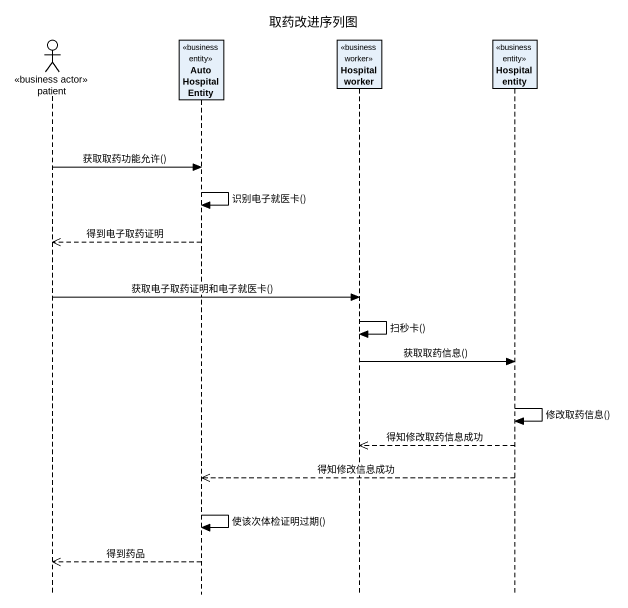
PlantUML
@startuml
title 取药改进序列图
hide footbox
actor patient <<business actor>>
participant "Auto Hospital Entity" as Auto_Hospital_Entity <<business entity>>
participant "Hospital worker" as Hospital_worker <<business worker>>
participant "Hospital entity" as Hospital_entity <<business entity>>

patient -> Auto_Hospital_Entity : 获取取药功能允许()
Auto_Hospital_Entity -> Auto_Hospital_Entity : 识别电子就医卡()
Auto_Hospital_Entity -->> patient : 得到电子取药证明
patient -> Hospital_worker : 获取电子取药证明和电子就医卡()
Hospital_worker -> Hospital_worker : 扫秒卡()
Hospital_worker -> Hospital_entity : 获取取药信息()
Hospital_entity -> Hospital_entity : 修改取药信息()
Hospital_entity -->> Hospital_worker : 得知修改取药信息成功
Hospital_entity -->> Auto_Hospital_Entity : 得知修改信息成功
Auto_Hospital_Entity -> Auto_Hospital_Entity : 使该次体检证明过期()
Auto_Hospital_Entity -->> patient : 得到药品
@enduml
